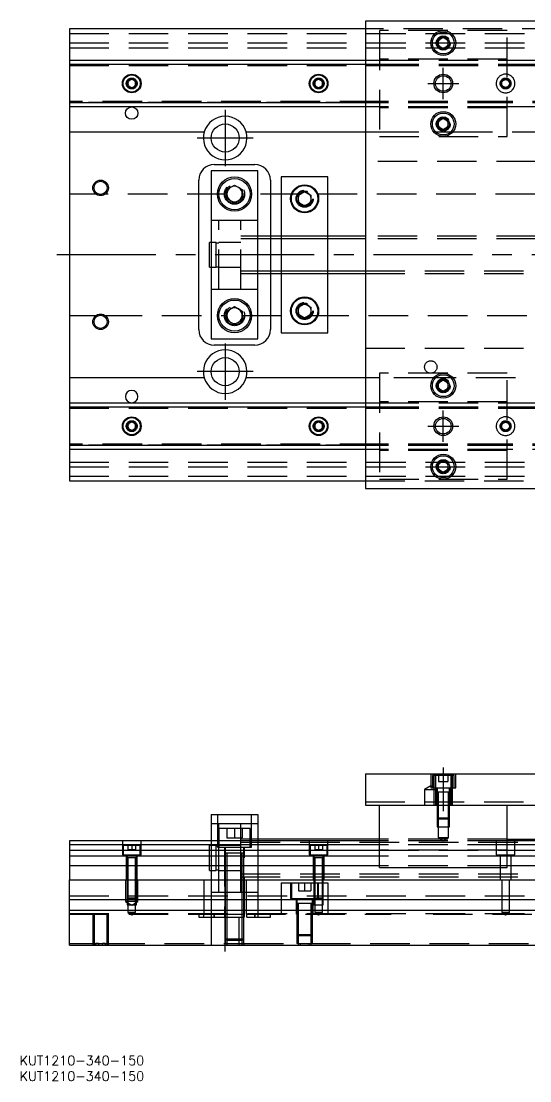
# Model space of a CAD drawing. Extents: x -15 to 549, y -265 to 77.
# Drawn here: x -15.5 to 147.8, y -265.1 to 75 of the extents above; entities that cross this region are included whole.
import ezdxf

# ---------------------------------------------------------------- set-up
doc = ezdxf.new("R2010")
doc.units = 0
doc.linetypes.add('CENTER', pattern=[50.8, 31.75, -6.35, 6.35, -6.35])
doc.linetypes.add('DASHED', pattern=[19.05, 12.7, -6.35])
doc.layers.get('0').update_dxf_attribs({"linetype": 'CONTINUOUS'})
doc.layers.add('CENTER', color=1, linetype='CENTER')
doc.styles.get("Standard").update_dxf_attribs({"font": 'txt.shx', "height": 3, "bigfont": 'bigfont.shx'})

# ---------------------------------------------------------------- blocks, each defined once
blk = doc.blocks.new('*U2')
at = {"color": 7, "linetype": 'CONTINUOUS'}
blk.add_text('KUT1210-340-150', height=3, dxfattribs=at).set_placement((-15.99, -265.13))
blk = doc.blocks.new('*U3')
at = {"color": 7, "linetype": 'CONTINUOUS'}
blk.add_text('KUT1210-340-150', height=3, dxfattribs=at).set_placement((-15.99, -260.1))

msp = doc.modelspace()

# ---------------------------------------------------------------- linework, layer by layer
at = {"color": 7, "linetype": 'CONTINUOUS'}
for p, q in [((245, 75), (95, 75)), ((95, 75), (95, -75)), ((95, 72.5), (0, 72.5)), ((0, 72.5), (0, 62.5)), ((118.5, 68.866026), (120, 69.73205)), ((118.5, 67.133974), (118.5, 68.866026)), ((120, 69.73205), (121.5, 68.866026)), ((121.5, 68.866026), (121.5, 67.133974)), ((120, 66.26795), (118.5, 67.133974)), ((121.5, 67.133974), (120, 66.26795)), ((0, 62.5), (95, 62.5)), ((0, 62.5), (0, 61.247728)), ((0, 61.247728), (95, 61.247728)), ((0, 61.247728), (0, 48.752272)), ((18.75, 55.721688), (20, 56.443376)), ((18.75, 54.278312), (18.75, 55.721688)), ((20, 56.443376), (21.25, 55.721688)), ((21.25, 55.721688), (21.25, 54.278312)), ((78.75, 55.721688), (80, 56.443376)), ((78.75, 54.278312), (78.75, 55.721688)), ((80, 56.443376), (81.25, 55.721688)), ((81.25, 55.721688), (81.25, 54.278312)), ((20, 53.556624), (18.75, 54.278312)), ((21.25, 54.278312), (20, 53.556624)), ((80, 53.556624), (78.75, 54.278312)), ((81.25, 54.278312), (80, 53.556624)), ((95, 48.752272), (0, 48.752272)), ((0, 48.752272), (0, 47.5)), ((95, 47.5), (0, 47.5)), ((0, 47.5), (0, 39.5)), ((118.5, 42.866026), (120, 43.73205)), ((118.5, 41.133974), (118.5, 42.866026)), ((120, 40.26795), (118.5, 41.133974)), ((120, 43.73205), (121.5, 42.866026)), ((121.5, 41.133974), (120, 40.26795)), ((121.5, 42.866026), (121.5, 41.133974)), ((0, 39.5), (43.291796, 39.5)), ((0, 39.5), (0, -39.5)), ((56.708204, 39.5), (95, 39.5)), ((46.5, 29), (59.5, 29)), ((41.5, -24), (41.5, 24)), ((45.5, 27), (45.5, -27)), ((60.5, 27), (45.5, 27)), ((60.5, -27), (60.5, 27)), ((64.5, 24), (64.5, 6)), ((68, 25), (68, 6)), ((83, 25), (68, 25)), ((83, 6), (83, 25)), ((50.5, 20.943376), (53, 22.386752)), ((50.5, 18.056624), (50.5, 20.943376)), ((53, 22.386752), (55.5, 20.943376)), ((55.5, 20.943376), (55.5, 18.056624)), ((53, 16.613248), (50.5, 18.056624)), ((55.5, 18.056624), (53, 16.613248)), ((73.5, 19.1547), (75.5, 20.309402)), ((73.5, 16.8453), (73.5, 19.1547)), ((75.5, 20.309402), (77.5, 19.1547)), ((77.5, 19.1547), (77.5, 16.8453)), ((75.5, 15.690598), (73.5, 16.8453)), ((77.5, 16.8453), (75.5, 15.690598)), ((45, 0), (45, 4)), ((45.5, 4), (45, 4)), ((95, 6), (60.5, 6)), ((45, -4), (45, 0)), ((45, -4), (45.5, -4)), ((60.5, -6), (95, -6)), ((64.5, -6), (64.5, -24)), ((68, -6), (68, -25)), ((83, -25), (83, -6)), ((50.5, -18.056624), (53, -16.613248)), ((53, -16.613248), (55.5, -18.056624)), ((73.5, -16.8453), (75.5, -15.690598)), ((73.5, -19.1547), (73.5, -16.8453)), ((75.5, -15.690598), (77.5, -16.8453)), ((77.5, -16.8453), (77.5, -19.1547)), ((50.5, -20.943376), (50.5, -18.056624)), ((55.5, -18.056624), (55.5, -20.943376)), ((75.5, -20.309402), (73.5, -19.1547)), ((77.5, -19.1547), (75.5, -20.309402)), ((53, -22.386752), (50.5, -20.943376)), ((55.5, -20.943376), (53, -22.386752)), ((45.5, -27), (60.5, -27)), ((68, -25), (83, -25)), ((59.5, -29), (46.5, -29)), ((43.291796, -39.5), (0, -39.5)), ((0, -39.5), (0, -47.5)), ((95, -39.5), (56.708204, -39.5)), ((118.5, -41.133974), (120, -40.26795)), ((120, -40.26795), (121.5, -41.133974)), ((118.5, -42.866026), (118.5, -41.133974)), ((120, -43.73205), (118.5, -42.866026)), ((121.5, -42.866026), (120, -43.73205)), ((121.5, -41.133974), (121.5, -42.866026)), ((0, -47.5), (95, -47.5)), ((0, -47.5), (0, -48.752272)), ((0, -48.752272), (95, -48.752272)), ((0, -48.752272), (0, -61.247728)), ((18.75, -54.278312), (20, -53.556624)), ((18.75, -55.721688), (18.75, -54.278312)), ((20, -53.556624), (21.25, -54.278312)), ((21.25, -54.278312), (21.25, -55.721688)), ((78.75, -54.278312), (80, -53.556624)), ((78.75, -55.721688), (78.75, -54.278312)), ((80, -53.556624), (81.25, -54.278312)), ((81.25, -54.278312), (81.25, -55.721688)), ((20, -56.443376), (18.75, -55.721688)), ((21.25, -55.721688), (20, -56.443376)), ((80, -56.443376), (78.75, -55.721688)), ((81.25, -55.721688), (80, -56.443376)), ((95, -61.247728), (0, -61.247728)), ((0, -61.247728), (0, -62.5)), ((95, -62.5), (0, -62.5)), ((0, -62.5), (0, -72.5)), ((118.5, -67.133974), (120, -66.26795)), ((118.5, -68.866026), (118.5, -67.133974)), ((120, -66.26795), (121.5, -67.133974)), ((121.5, -67.133974), (121.5, -68.866026)), ((120, -69.73205), (118.5, -68.866026)), ((121.5, -68.866026), (120, -69.73205)), ((0, -72.5), (95, -72.5)), ((95, -75), (245, -75)), ((95, -166.61), (95, -176.61)), ((95, -166.61), (245, -166.61)), ((95, -176.61), (245, -176.61)), ((99.5, -196.61), (99.5, -176.61)), ((140.5, -196.61), (140.5, -176.61)), ((45.5, -179.61), (45.5, -188.11)), ((45.5, -179.61), (60.5, -179.61)), ((60.5, -179.61), (60.5, -188.11)), ((0, -188.11), (0, -189.362272)), ((99.5, -188.11), (0, -188.11)), ((99.5, -189.362272), (0, -189.362272)), ((0, -189.362272), (0, -191.13668)), ((99.5, -187.61), (60.5, -187.61)), ((140.5, -187.61), (151.5, -187.61)), ((199.5, -188.11), (140.5, -188.11)), ((199.5, -189.362272), (140.5, -189.362272)), ((0, -191.13668), (99.5, -191.13668)), ((0, -191.13668), (0, -193.033076)), ((99.5, -193.033076), (0, -193.033076)), ((0, -193.033076), (0, -196.087372)), ((140.5, -191.13668), (199.5, -191.13668)), ((199.5, -193.033076), (140.5, -193.033076)), ((0, -196.087372), (0, -200.61)), ((99.5, -196.087372), (0, -196.087372)), ((99.5, -196.61), (140.5, -196.61)), ((199.5, -196.087372), (140.5, -196.087372)), ((0, -200.61), (340, -200.61)), ((0, -206.91), (0, -200.61)), ((0, -206.91), (340, -206.91)), ((0, -210.31), (0, -206.91)), ((0, -221.61), (0, -210.31)), ((0, -210.31), (340, -210.31)), ((0, -221.61), (340, -221.61))]:
    msp.add_line(p, q, dxfattribs=at)
at = {"color": 3, "linetype": 'DASHED'}
for p, q in [((158.000006, 72.5), (95, 72.5)), ((99.5, 72), (99.5, 38)), ((140.5, 72), (99.5, 72)), ((140.5, 38), (140.5, 72)), ((0, 71), (340, 71)), ((121.973226, 68.326156), (122, 68)), ((0, 68), (340, 68)), ((0, 66.5), (340, 66.5)), ((95, 62.5), (99.5, 62.5)), ((95, 61.247728), (99.5, 61.247728)), ((140.5, 62.8), (99.5, 62.8)), ((99.5, 62.5), (140.5, 62.5)), ((99.5, 61.247728), (140.5, 61.247728)), ((140.5, 62.5), (199.5, 62.5)), ((140.5, 61.247728), (199.5, 61.247728)), ((0, 61.1147), (95, 61.1147)), ((0, 61.1), (99.5, 61.1)), ((0, 60.8), (99.5, 60.8)), ((95, 61.1147), (99.5, 61.1147)), ((99.5, 61.1147), (140.5, 61.1147)), ((99.5, 61.1), (140.5, 61.1)), ((99.5, 60.8), (140.5, 60.8)), ((140.5, 61.1147), (199.5, 61.1147)), ((140.5, 61.1), (199.5, 61.1)), ((140.5, 60.8), (199.5, 60.8)), ((21.477374, 55.25955), (21.5, 55)), ((81.477374, 55.25955), (81.5, 55)), ((99.5, 49.2), (0, 49.2)), ((99.5, 48.9), (0, 48.9)), ((95, 48.8853), (0, 48.8853)), ((99.5, 48.8853), (95, 48.8853)), ((99.5, 48.752272), (95, 48.752272)), ((140.5, 49.2), (99.5, 49.2)), ((140.5, 48.9), (99.5, 48.9)), ((140.5, 48.8853), (99.5, 48.8853)), ((140.5, 48.752272), (99.5, 48.752272)), ((199.5, 49.2), (140.5, 49.2)), ((199.5, 48.9), (140.5, 48.9)), ((199.5, 48.8853), (140.5, 48.8853)), ((199.5, 48.752272), (140.5, 48.752272)), ((99.5, 47.5), (95, 47.5)), ((140.5, 47.5), (99.5, 47.5)), ((140.5, 47.2), (99.5, 47.2)), ((245, 47.5), (140.5, 47.5)), ((121.973226, 42.326156), (122, 42)), ((95, 39.5), (99.5, 39.5)), ((99.5, 39.5), (116.877502, 39.5)), ((99.5, 38), (140.5, 38)), ((116.877502, 39.5), (117.55051, 39.5)), ((117.55051, 39.5), (122.44949, 39.5)), ((122.44949, 39.5), (123.122498, 39.5)), ((123.122498, 39.5), (162.254033, 39.5)), ((245, 30), (95, 30)), ((9.359688, 19.5), (0, 19.5)), ((50.5, 19.5), (10.640312, 19.5)), ((74.030306, 19.5), (55.5, 19.5)), ((55.977798, 19.864306), (56, 19.5)), ((73, 18), (73.012884, 18.253488)), ((340, 19.5), (76.969694, 19.5)), ((48, 11), (45.5, 11)), ((48, -11), (48, 11)), ((55, 11), (48, 11)), ((55, -11), (55, 11)), ((60.5, 11), (55, 11)), ((47.1, 4), (45.5, 4)), ((47.1, 0), (47.1, 4)), ((48, 3.8), (47.1, 3.8)), ((55, 4), (48, 4)), ((60.5, 6), (55, 6)), ((60.5, 5.125), (55, 5.125)), ((64.5, 6), (64.5, 5.125)), ((64.5, 5.125), (64.5, -5.125)), ((68, 6), (68, 5.125)), ((68, 5.125), (68, -5.125)), ((83, 5.125), (83, 6)), ((83, -5.125), (83, 5.125)), ((245, 6), (95, 6)), ((245, 5.125), (95, 5.125)), ((47.1, -4), (47.1, 0)), ((45.5, -4), (47.1, -4)), ((47.1, -3.8), (48, -3.8)), ((48, -4), (55, -4)), ((55, -5.125), (60.5, -5.125)), ((55, -6), (60.5, -6)), ((64.5, -5.125), (64.5, -6)), ((68, -5.125), (68, -6)), ((83, -6), (83, -5.125)), ((95, -5.125), (245, -5.125)), ((95, -6), (245, -6)), ((45.5, -11), (48, -11)), ((48, -11), (55, -11)), ((55, -11), (60.5, -11)), ((0, -19.5), (9.359688, -19.5)), ((10.640312, -19.5), (50.5, -19.5)), ((50, -19.5), (50.020026, -19.153944)), ((55.5, -19.5), (74.030306, -19.5)), ((73, -18), (73.012884, -17.746512)), ((76.969694, -19.5), (340, -19.5)), ((95, -30), (245, -30)), ((99.5, -39.5), (95, -39.5)), ((140.5, -38), (99.5, -38)), ((99.5, -38), (99.5, -72)), ((116.877502, -39.5), (99.5, -39.5)), ((117.55051, -39.5), (116.877502, -39.5)), ((122.44949, -39.5), (117.55051, -39.5)), ((123.122498, -39.5), (122.44949, -39.5)), ((162.254033, -39.5), (123.122498, -39.5)), ((140.5, -72), (140.5, -38)), ((121.973226, -41.673844), (122, -42)), ((95, -47.5), (99.5, -47.5)), ((140.5, -47.2), (99.5, -47.2)), ((99.5, -47.5), (140.5, -47.5)), ((140.5, -47.5), (245, -47.5)), ((0, -48.8853), (95, -48.8853)), ((0, -48.9), (99.5, -48.9)), ((0, -49.2), (99.5, -49.2)), ((95, -48.752272), (99.5, -48.752272)), ((95, -48.8853), (99.5, -48.8853)), ((99.5, -48.752272), (140.5, -48.752272)), ((99.5, -48.8853), (140.5, -48.8853)), ((99.5, -48.9), (140.5, -48.9)), ((99.5, -49.2), (140.5, -49.2)), ((140.5, -48.752272), (199.5, -48.752272)), ((140.5, -48.8853), (199.5, -48.8853)), ((140.5, -48.9), (199.5, -48.9)), ((140.5, -49.2), (199.5, -49.2)), ((18.5, -55), (18.52041, -54.75339)), ((81.477374, -54.74045), (81.5, -55)), ((99.5, -60.8), (0, -60.8)), ((99.5, -61.1), (0, -61.1)), ((95, -61.1147), (0, -61.1147)), ((99.5, -61.1147), (95, -61.1147)), ((140.5, -60.8), (99.5, -60.8)), ((140.5, -61.1), (99.5, -61.1)), ((140.5, -61.1147), (99.5, -61.1147)), ((199.5, -60.8), (140.5, -60.8)), ((199.5, -61.1), (140.5, -61.1)), ((199.5, -61.1147), (140.5, -61.1147)), ((99.5, -61.247728), (95, -61.247728)), ((99.5, -62.5), (95, -62.5)), ((140.5, -61.247728), (99.5, -61.247728)), ((140.5, -62.5), (99.5, -62.5)), ((140.5, -62.8), (99.5, -62.8)), ((199.5, -61.247728), (140.5, -61.247728)), ((199.5, -62.5), (140.5, -62.5)), ((0, -66.5), (340, -66.5)), ((0, -68), (340, -68)), ((118, -68), (118.023172, -67.69644)), ((0, -71), (340, -71)), ((95, -72.5), (158.000006, -72.5)), ((99.5, -72), (140.5, -72)), ((116, -166.61), (116, -171.11)), ((117.000006, -166.61), (117.000006, -167.11)), ((117.5, -166.61), (117.5, -176.61)), ((122.5, -176.61), (122.5, -166.61)), ((122.999994, -167.11), (122.999994, -166.61)), ((124, -171.11), (124, -166.61)), ((123.5, -167.11), (116.5, -167.11)), ((116.5, -167.11), (116.5, -171.11)), ((117.000006, -167.11), (117.000006, -171.11)), ((118.5, -167.11), (118.5, -169.11)), ((118.5, -169.11), (120, -169.11)), ((120, -167.11), (120, -169.11)), ((120, -169.11), (121.5, -169.11)), ((121.5, -167.11), (121.5, -169.11)), ((122.999994, -171.11), (122.999994, -167.11)), ((123.5, -171.11), (123.5, -167.11)), ((116, -170.4553), (114, -171.61)), ((114, -171.61), (118, -171.61)), ((114, -171.61), (114, -176.61)), ((118, -171.61), (116, -170.4553)), ((116, -171.11), (124, -171.11)), ((117.000006, -171.11), (117.000006, -176.61)), ((117.75, -171.11), (117.75, -176.61)), ((122.000006, -172.51), (117.999994, -172.51)), ((122.000006, -172.51), (117.999994, -172.51)), ((122.000006, -172.51), (117.999994, -172.51)), ((118, -171.11), (118, -172.51)), ((118, -172.505), (118, -172.51)), ((118, -172.51), (118.216462, -172.51)), ((118.216708, -172.51), (118, -172.51)), ((118, -172.51), (118, -176.61)), ((118, -172.51), (118, -172.515)), ((121.783332, -172.51), (118.216708, -172.51)), ((118.35, -172.51), (118.35, -176.61)), ((121.65, -176.61), (121.65, -172.51)), ((122, -172.51), (121.783332, -172.51)), ((121.783538, -172.51), (122, -172.51)), ((122, -172.51), (122, -171.11)), ((122, -172.51), (122, -172.505)), ((122, -176.61), (122, -172.51)), ((122, -172.515), (122, -172.51)), ((122.25, -176.61), (122.25, -171.11)), ((122.999994, -176.61), (122.999994, -171.11)), ((95, -175.61), (245, -175.61)), ((118, -176.61), (118, -180.76)), ((118.000006, -176.61), (118.000002, -180.76)), ((118.35, -176.61), (118.35, -181.11)), ((121.65, -181.11), (121.65, -176.61)), ((121.999998, -180.76), (121.999994, -176.61)), ((122, -180.76), (122, -176.61)), ((47.5, -179.61), (47.5, -190.11)), ((58.5, -190.11), (58.5, -179.61)), ((48, -182.61), (45.5, -182.61)), ((48, -184.11), (48, -182.61)), ((55, -182.61), (48, -182.61)), ((55, -184.11), (55, -182.61)), ((60.5, -182.61), (55, -182.61)), ((118, -180.76), (122, -180.76)), ((118, -180.76), (118.35, -181.11)), ((118.000002, -180.76), (118.000006, -183.61)), ((118.000006, -183.61), (121.999994, -183.61)), ((121.65, -181.11), (118.35, -181.11)), ((118.35, -181.11), (118.35, -183.61)), ((118.35, -183.61), (118.35, -187.11)), ((121.65, -181.11), (122, -180.76)), ((121.65, -183.61), (121.65, -181.11)), ((121.65, -187.11), (121.65, -183.61)), ((121.999994, -183.61), (121.999998, -180.76)), ((58, -184.11), (48, -184.11)), ((48, -184.11), (48, -188.11)), ((50.5, -184.11), (50.5, -187.11)), ((53, -184.11), (53, -187.11)), ((55, -188.11), (55, -184.11)), ((55.5, -184.11), (55.5, -187.11)), ((58, -188.11), (58, -184.11)), ((17, -188.11), (17, -192.61)), ((22.75, -189.61), (17.25, -189.61)), ((17.25, -189.61), (17.25, -192.61)), ((18.75, -189.61), (18.75, -190.91)), ((20, -189.61), (20, -190.91)), ((21.25, -189.61), (21.25, -190.91)), ((22.75, -192.61), (22.75, -189.61)), ((23, -192.61), (23, -188.11)), ((45, -197.61), (45, -189.61)), ((45.5, -189.61), (45, -189.61)), ((45.5, -188.11), (45.5, -200.61)), ((47.1, -189.61), (45.5, -189.61)), ((47.1, -197.61), (47.1, -189.61)), ((48, -189.81), (47.1, -189.81)), ((47.5, -190.11), (58.5, -190.11)), ((48, -188.11), (48, -190.11)), ((55, -189.61), (48, -189.61)), ((48, -193.61), (48, -190.11)), ((49.75, -190.11), (49.75, -212.61)), ((50, -190.11), (50, -192.11)), ((50.5, -187.11), (53, -187.11)), ((53, -187.11), (55.5, -187.11)), ((58, -187.61), (55, -187.61)), ((55, -190.11), (55, -188.11)), ((55, -188.485), (290, -188.485)), ((55, -192.109526), (55, -190.11)), ((56, -192.11), (56, -190.11)), ((56.25, -212.61), (56.25, -190.11)), ((60.5, -187.61), (58, -187.61)), ((58, -190.11), (58, -188.11)), ((60.5, -188.11), (60.5, -200.61)), ((77, -188.11), (77, -192.61)), ((82.75, -189.61), (77.25, -189.61)), ((77.25, -189.61), (77.25, -192.61)), ((78.75, -189.61), (78.75, -190.91)), ((80, -189.61), (80, -190.91)), ((81.25, -189.61), (81.25, -190.91)), ((82.75, -192.61), (82.75, -189.61)), ((83, -192.61), (83, -188.11)), ((140.5, -187.61), (99.5, -187.61)), ((140.5, -188.11), (99.5, -188.11)), ((140.5, -189.362272), (99.5, -189.362272)), ((140.5, -189.407056), (99.5, -189.407056)), ((121.65, -187.11), (118.35, -187.11)), ((118.35, -187.11), (120, -188.062628)), ((120, -188.062628), (121.65, -187.11)), ((137, -188.11), (137, -192.61)), ((143, -192.61), (143, -188.11)), ((17, -192.61), (23, -192.61)), ((18.25, -192.61), (18.25, -200.61)), ((19.998804, -193.61), (18.499994, -193.61)), ((18.5, -192.61), (18.5, -193.61)), ((18.5, -193.605), (18.5, -193.61)), ((18.624678, -193.61), (18.5, -193.61)), ((18.5, -193.61), (18.5, -193.615)), ((18.5, -193.61), (18.5, -200.61)), ((19.998804, -193.61), (18.624678, -193.61)), ((18.75, -190.91), (20, -190.91)), ((18.75, -193.61), (18.75, -200.61)), ((21.500006, -193.61), (19.998804, -193.61)), ((21.37533, -193.61), (19.998804, -193.61)), ((20, -190.91), (21.25, -190.91)), ((21.25, -200.61), (21.25, -193.61)), ((21.5, -193.61), (21.37533, -193.61)), ((21.5, -193.61), (21.5, -192.61)), ((21.5, -193.61), (21.5, -193.605)), ((21.5, -193.615), (21.5, -193.61)), ((21.5, -200.61), (21.5, -193.61)), ((21.75, -200.61), (21.75, -192.61)), ((48, -200.61), (48, -193.61)), ((56.000006, -192.11), (49.999994, -192.11)), ((50, -192.105), (50, -192.11)), ((50.349602, -192.11), (50, -192.11)), ((50, -192.11), (50, -200.61)), ((50, -192.11), (50, -192.115)), ((55.65035, -192.11), (50.349602, -192.11)), ((50.5, -192.11), (50.5, -200.61)), ((55, -193.61), (55, -192.109526)), ((55, -200.61), (55, -193.61)), ((55.5, -200.61), (55.5, -192.11)), ((56, -192.11), (55.65035, -192.11)), ((56, -192.11), (56, -192.105)), ((56, -200.61), (56, -192.11)), ((56, -192.115), (56, -192.11)), ((77, -192.61), (83, -192.61)), ((78.25, -192.61), (78.25, -200.61)), ((79.998804, -193.61), (78.499994, -193.61)), ((81.500006, -193.61), (78.499994, -193.61)), ((78.5, -192.61), (78.5, -193.61)), ((78.5, -193.605), (78.5, -193.61)), ((78.624678, -193.61), (78.5, -193.61)), ((78.5, -193.61), (78.5, -193.615)), ((78.5, -193.61), (78.5, -200.61)), ((79.998804, -193.61), (78.624678, -193.61)), ((78.75, -190.91), (80, -190.91)), ((78.75, -193.61), (78.75, -200.61)), ((81.500006, -193.61), (79.998804, -193.61)), ((81.37533, -193.61), (79.998804, -193.61)), ((80, -190.91), (81.25, -190.91)), ((81.25, -200.61), (81.25, -193.61)), ((81.5, -193.61), (81.37533, -193.61)), ((81.5, -193.61), (81.5, -192.61)), ((81.5, -193.61), (81.5, -193.605)), ((81.5, -193.615), (81.5, -193.61)), ((81.5, -200.61), (81.5, -193.61)), ((81.75, -200.61), (81.75, -192.61)), ((140.5, -191.11), (99.5, -191.11)), ((99.5, -191.13668), (140.5, -191.13668)), ((140.5, -193.033076), (99.5, -193.033076)), ((137, -192.61), (143, -192.61)), ((138.25, -192.61), (138.25, -200.61)), ((141.75, -200.61), (141.75, -192.61)), ((140.5, -196.087372), (99.5, -196.087372)), ((140.5, -196.11), (99.5, -196.11)), ((18, -200.61), (18, -207.61)), ((18.5, -200.61), (18.5, -206.36)), ((18.500006, -200.61), (18.500002, -206.36)), ((18.75, -200.61), (18.75, -206.61)), ((21.25, -206.61), (21.25, -200.61)), ((21.499998, -206.36), (21.499994, -200.61)), ((21.5, -206.36), (21.5, -200.61)), ((22, -207.61), (22, -200.61)), ((43.291796, -211.61), (43.291796, -200.61)), ((45, -197.61), (45.5, -197.61)), ((45.5, -197.61), (47.1, -197.61)), ((45.5, -200.61), (45.5, -206.91)), ((47.1, -197.41), (48, -197.41)), ((48, -197.61), (50, -197.61)), ((48, -204.61), (48, -200.61)), ((50, -197.61), (50.5, -197.61)), ((50, -200.61), (50, -206.91)), ((50.5, -197.61), (55, -197.61)), ((50.5, -200.61), (50.5, -206.91)), ((55, -198.735), (290, -198.735)), ((55, -199.61), (290, -199.61)), ((55, -204.61), (55, -200.61)), ((55.5, -206.91), (55.5, -200.61)), ((56, -206.91), (56, -200.61)), ((56.708204, -200.61), (56.708204, -211.61)), ((60.5, -200.61), (60.5, -206.91)), ((78.5, -200.61), (78.5, -206.36)), ((78.500006, -200.61), (78.500002, -206.36)), ((78.75, -200.61), (78.75, -206.61)), ((81.25, -206.61), (81.25, -200.61)), ((81.499998, -206.36), (81.499994, -200.61)), ((81.5, -206.36), (81.5, -200.61)), ((138.75, -200.61), (138.75, -208.61)), ((141.25, -208.61), (141.25, -200.61)), ((68, -201.61), (68, -206.91)), ((68, -201.61), (78.5, -201.61)), ((71, -201.61), (71, -206.61)), ((71.25, -201.61), (71.25, -206.61)), ((73.5, -201.61), (73.5, -204.11)), ((75.5, -201.61), (75.5, -204.11)), ((77.5, -201.61), (77.5, -204.11)), ((78.5, -201.61), (78.75, -201.61)), ((78.75, -201.61), (81.25, -201.61)), ((79.75, -206.61), (79.75, -201.61)), ((80, -206.61), (80, -201.61)), ((81.25, -201.61), (81.5, -201.61)), ((81.5, -201.61), (83, -201.61)), ((83, -201.61), (83, -206.91)), ((0, -205.76), (340, -205.76)), ((18.5, -206.36), (21.5, -206.36)), ((18.5, -206.36), (18.75, -206.61)), ((18.500002, -206.36), (18.500006, -206.91)), ((18.500006, -206.91), (18.500006, -208.61)), ((21.25, -206.61), (18.75, -206.61)), ((18.75, -206.61), (18.75, -208.61)), ((21.25, -206.61), (21.5, -206.36)), ((21.25, -208.61), (21.25, -206.61)), ((21.499994, -206.91), (21.499998, -206.36)), ((21.499994, -208.61), (21.499994, -206.91)), ((45.5, -204.61), (48, -204.61)), ((45.5, -206.91), (45.5, -210.31)), ((48, -204.61), (50, -204.61)), ((50, -204.61), (50.5, -204.61)), ((50, -206.91), (50, -210.31)), ((50.5, -204.61), (55, -204.61)), ((50.5, -206.91), (50.5, -210.31)), ((55, -204.61), (60.5, -204.61)), ((55.5, -210.31), (55.5, -206.91)), ((56, -210.31), (56, -206.91)), ((60.5, -206.91), (60.5, -210.31)), ((68, -206.91), (68, -210.31)), ((71, -206.61), (78.75, -206.61)), ((72.75, -206.61), (72.75, -211.61)), ((73, -206.61), (73, -206.91)), ((73, -206.91), (73, -208.21)), ((73.5, -204.11), (75.5, -204.11)), ((75.5, -204.11), (77.5, -204.11)), ((78, -206.91), (78, -206.61)), ((78, -208.21), (78, -206.91)), ((78.25, -211.61), (78.25, -206.61)), ((78.5, -206.36), (81.5, -206.36)), ((78.5, -206.36), (78.75, -206.61)), ((78.500002, -206.36), (78.500006, -206.91)), ((78.500006, -206.91), (78.500006, -208.61)), ((81.25, -206.61), (78.75, -206.61)), ((78.75, -206.61), (78.75, -208.61)), ((81.25, -206.61), (81.5, -206.36)), ((81.25, -208.61), (81.25, -206.61)), ((81.499994, -206.91), (81.499998, -206.36)), ((81.499994, -208.61), (81.499994, -206.91)), ((83, -206.91), (83, -210.31)), ((22, -207.61), (18, -207.61)), ((18, -207.61), (20, -208.7647)), ((18.500006, -208.61), (21.499994, -208.61)), ((18.75, -208.61), (18.75, -211.11)), ((20, -208.7647), (22, -207.61)), ((21.25, -211.11), (21.25, -208.61)), ((45.5, -210.31), (45.5, -211.61)), ((50, -210.31), (50, -211.61)), ((50.5, -210.31), (50.5, -211.61)), ((55.5, -211.61), (55.5, -210.31)), ((56, -211.61), (56, -210.31)), ((60.5, -210.31), (60.5, -212.61)), ((68, -210.31), (68, -211.61)), ((78.000006, -208.21), (72.999994, -208.21)), ((78.000006, -208.21), (72.999994, -208.21)), ((78.000006, -208.21), (72.999994, -208.21)), ((73, -208.205), (73, -208.21)), ((73, -208.21), (73.257448, -208.21)), ((73.257468, -208.21), (73, -208.21)), ((73, -208.21), (73, -210.31)), ((73, -208.21), (73, -208.215)), ((73, -210.31), (73, -211.61)), ((77.742552, -208.21), (73.257468, -208.21)), ((73.4, -208.21), (73.4, -210.31)), ((73.4, -210.31), (73.4, -211.61)), ((77.6, -210.31), (77.6, -208.21)), ((77.6, -211.61), (77.6, -210.31)), ((78, -208.21), (77.742552, -208.21)), ((77.742602, -208.21), (78, -208.21)), ((78, -208.21), (78, -208.205)), ((78, -210.31), (78, -208.21)), ((78, -208.215), (78, -208.21)), ((78, -211.61), (78, -210.31)), ((78.500006, -208.61), (81.499994, -208.61)), ((78.75, -208.61), (78.75, -211.11)), ((81.25, -211.11), (81.25, -208.61)), ((83, -210.31), (83, -211.61)), ((138.75, -208.61), (138.75, -211.11)), ((141.25, -211.11), (141.25, -208.61)), ((0, -211.46), (340, -211.46)), ((0, -211.61), (43.291796, -211.61)), ((7.500006, -211.61), (7.500006, -221.61)), ((7.9, -211.61), (12.1, -211.61)), ((7.9, -211.61), (7.9, -221.61)), ((12.1, -221.61), (12.1, -211.61)), ((12.499994, -221.61), (12.499994, -211.61)), ((21.25, -211.11), (18.75, -211.11)), ((18.75, -211.11), (20, -211.831688)), ((20, -211.831688), (21.25, -211.11)), ((41.5, -211.61), (41.5, -212.61)), ((41.5, -212.61), (43, -212.61)), ((43, -211.61), (43, -212.61)), ((43, -212.61), (57, -212.61)), ((43.291796, -211.61), (56.708204, -211.61)), ((45.5, -211.61), (45.5, -212.61)), ((45.5, -212.61), (45.5, -221.61)), ((46.5, -212.61), (46.5, -211.61)), ((46.5, -211.61), (46.5, -212.61)), ((50, -211.61), (50, -212.61)), ((50, -212.61), (50, -219.61)), ((50.000006, -212.61), (50.000002, -219.61)), ((50.5, -211.61), (50.5, -212.61)), ((50.5, -212.61), (55.5, -212.61)), ((50.5, -212.61), (55.5, -212.61)), ((50.5, -212.61), (50.5, -220.11)), ((54.5, -221.61), (54.5, -212.61)), ((55.5, -212.61), (55.5, -211.61)), ((55.5, -220.11), (55.5, -212.61)), ((55.999998, -219.61), (55.999994, -212.61)), ((56, -212.61), (56, -211.61)), ((56, -219.61), (56, -212.61)), ((56.708204, -211.61), (103.291796, -211.61)), ((57, -212.61), (57, -211.61)), ((57, -212.61), (59.5, -212.61)), ((59.5, -211.61), (59.5, -212.61)), ((59.5, -212.61), (59.5, -211.61)), ((59.5, -212.61), (64.5, -212.61)), ((64.5, -212.61), (64.5, -211.61)), ((73, -211.61), (73, -218.21)), ((73.000006, -211.61), (73.000006, -218.210006)), ((73.4, -211.61), (73.4, -218.61)), ((77.6, -218.61), (77.6, -211.61)), ((77.999994, -218.210006), (77.999994, -211.61)), ((78, -218.21), (78, -211.61)), ((81.25, -211.11), (78.75, -211.11)), ((78.75, -211.11), (80, -211.831688)), ((80, -211.831688), (81.25, -211.11)), ((116.708204, -211.61), (223.291796, -211.61)), ((141.25, -211.11), (138.75, -211.11)), ((138.75, -211.11), (140, -211.831688)), ((140, -211.831688), (141.25, -211.11)), ((50, -219.61), (56, -219.61)), ((50, -219.61), (50.5, -220.11)), ((50.000002, -219.61), (50.000006, -221.11)), ((55.5, -220.11), (50.5, -220.11)), ((50.5, -220.11), (50.5, -221.11)), ((55.5, -220.11), (56, -219.61)), ((55.5, -221.11), (55.5, -220.11)), ((55.999994, -221.11), (55.999998, -219.61)), ((73, -218.21), (78, -218.21)), ((73, -218.21), (73.4, -218.61)), ((73.000006, -218.210006), (73.000006, -221.11)), ((77.6, -218.61), (73.4, -218.61)), ((73.4, -218.61), (73.4, -221.11)), ((77.6, -218.61), (78, -218.21)), ((77.6, -221.11), (77.6, -218.61)), ((77.999994, -221.11), (77.999994, -218.210006)), ((0, -221.11), (8.500008, -221.11)), ((9.359688, -221.11), (8.500008, -221.11)), ((8.500008, -221.61), (8.500008, -221.11)), ((8.500008, -221.11), (9.359688, -221.11)), ((9.359688, -221.11), (10.640312, -221.11)), ((9.359688, -221.11), (9.359688, -221.61)), ((11.499992, -221.11), (10.640312, -221.11)), ((10.640312, -221.61), (10.640312, -221.11)), ((10.640312, -221.11), (11.499992, -221.11)), ((11.499992, -221.11), (11.499992, -221.61)), ((11.499992, -221.11), (50.000006, -221.11)), ((50.000006, -221.61), (50.000006, -221.11)), ((50.5, -221.11), (50.000006, -221.11)), ((50.000006, -221.11), (50.5, -221.11)), ((50.5, -221.11), (55.5, -221.11)), ((50.5, -221.11), (50.5, -221.61)), ((55.999994, -221.11), (55.5, -221.11)), ((55.5, -221.61), (55.5, -221.11)), ((55.5, -221.11), (55.999994, -221.11)), ((55.999994, -221.11), (55.999994, -221.61)), ((55.999994, -221.11), (73.500006, -221.11)), ((73.500006, -221.11), (73.000006, -221.11)), ((73.500006, -221.61), (73.500006, -221.11)), ((73.500006, -221.11), (74.030306, -221.11)), ((74.030306, -221.11), (76.969694, -221.11)), ((74.030306, -221.11), (74.030306, -221.61)), ((76.969694, -221.61), (76.969694, -221.11)), ((76.969694, -221.11), (77.499994, -221.11)), ((77.999994, -221.11), (77.499994, -221.11)), ((77.499994, -221.11), (77.499994, -221.61)), ((77.499994, -221.11), (340, -221.11))]:
    msp.add_line(p, q, dxfattribs=at)
at = {"color": 3, "linetype": 'CONTINUOUS'}
for p, q in [((95, 5.125), (60.5, 5.125)), ((60.5, -5.125), (95, -5.125))]:
    msp.add_line(p, q, dxfattribs=at)
at = {"color": 7, "linetype": 'CONTINUOUS'}
for centre, radius in [((120, 68), 4), ((120, 68), 3.5), ((20, 55), 3), ((80, 55), 3), ((20, 55), 2.75), ((80, 55), 2.75), ((120, 55), 2.5), ((20, 45.5), 2), ((120, 42), 4), ((120, 42), 3.5), ((50, 37.5), 4.5), ((53, 19.5), 5.5), ((53, 19.5), 5), ((10, 21.5), 2.1), ((75.5, 18), 4.5), ((75.5, 18), 4.25), ((75.5, -18), 4.5), ((53, -19.5), 5.5), ((53, -19.5), 5), ((75.5, -18), 4.25), ((10, -21.5), 2.1), ((50, -37.5), 4.5), ((120, -42), 4), ((120, -42), 3.5), ((20, -55), 3), ((20, -55), 2.75), ((80, -55), 3), ((80, -55), 2.75), ((120, -55), 2.5), ((120, -68), 4), ((120, -68), 3.5)]:
    msp.add_circle(centre, radius, dxfattribs=at)
at = {"color": 3, "linetype": 'DASHED'}
for centre, radius in [((120, 68), 2.25), ((120, 68), 2), ((20, 55), 1.75), ((20, 55), 1.5), ((80, 55), 1.75), ((80, 55), 1.5), ((140, 55), 1.75), ((140, 55), 1.5), ((140, 55), 1.25), ((120, 42), 2.25), ((120, 42), 2), ((53, 19.5), 3.25), ((53, 19.5), 3), ((75.5, 18), 2.75), ((75.5, 18), 2.5), ((53, -19.5), 3.25), ((53, -19.5), 3), ((75.5, -18), 2.75), ((75.5, -18), 2.5), ((116, -36), 2), ((120, -42), 2.25), ((120, -42), 2), ((20, -55), 1.75), ((20, -55), 1.5), ((80, -55), 1.75), ((80, -55), 1.5), ((140, -55), 1.75), ((140, -55), 1.5), ((140, -55), 1.25), ((120, -68), 2.25), ((120, -68), 2)]:
    msp.add_circle(centre, radius, dxfattribs=at)
at = {"color": 3, "linetype": 'CONTINUOUS'}
for centre, radius in [((120, 55), 3), ((10, 21.5), 2.5), ((10, -21.5), 2.5), ((120, -55), 3)]:
    msp.add_circle(centre, radius, dxfattribs=at)
at = {"color": 7, "linetype": 'CONTINUOUS'}
for centre, radius, start, end in [((120, 68), 1.65, 155.380023, 180), ((120, 68), 1.65, 144.619977, 155.380023), ((120, 68), 1.65, 95.380023, 144.619977), ((120, 68), 1.65, 84.619977, 95.380023), ((120, 68), 1.65, 35.380023, 84.619977), ((120, 68), 1.65, 24.619977, 35.380023), ((120, 68), 1.65, 335.380023, 24.619977), ((120, 68), 1.65, 180, 204.619977), ((120, 68), 1.65, 204.619977, 215.380023), ((120, 68), 1.65, 215.380023, 264.619977), ((120, 68), 1.65, 264.619977, 275.380023), ((120, 68), 1.65, 275.380023, 324.619977), ((120, 68), 1.65, 324.619977, 335.380023), ((20, 55), 1.25, 120, 180), ((20, 55), 1.25, 180, 240), ((20, 55), 1.25, 60, 120), ((20, 55), 1.25, 0, 60), ((20, 55), 1.25, 300, 0), ((80, 55), 1.25, 120, 180), ((80, 55), 1.25, 180, 240), ((80, 55), 1.25, 60, 120), ((80, 55), 1.25, 0, 60), ((80, 55), 1.25, 300, 0), ((20, 55), 1.25, 240, 300), ((80, 55), 1.25, 240, 300), ((50, 37.5), 7, 16.60155, 163.39845), ((120, 42), 1.65, 155.380023, 180), ((120, 42), 1.65, 180, 204.619977), ((120, 42), 1.65, 144.619977, 155.380023), ((120, 42), 1.65, 204.619977, 215.380023), ((120, 42), 1.65, 95.380023, 144.619977), ((120, 42), 1.65, 215.380023, 264.619977), ((120, 42), 1.65, 84.619977, 95.380023), ((120, 42), 1.65, 35.380023, 84.619977), ((120, 42), 1.65, 275.380023, 324.619977), ((120, 42), 1.65, 24.619977, 35.380023), ((120, 42), 1.65, 324.619977, 335.380023), ((120, 42), 1.65, 335.380023, 24.619977), ((50, 37.5), 7, 163.39845, 16.60155), ((120, 42), 1.65, 264.619977, 275.380023), ((46.5, 24), 5, 90, 180), ((59.5, 24), 5, 0, 90), ((53, 19.5), 2.5, 120, 180), ((53, 19.5), 2.5, 60, 120), ((53, 19.5), 2.5, 0, 60), ((53, 19.5), 2.5, 180, 240), ((53, 19.5), 2.5, 240, 300), ((53, 19.5), 2.5, 300, 0), ((75.5, 18), 2.1, 162.24721, 180), ((75.5, 18), 2.1, 180, 197.75279), ((75.5, 18), 2.1, 137.75279, 162.24721), ((75.5, 18), 2.1, 197.75279, 222.24721), ((75.5, 18), 2.1, 102.24721, 137.75279), ((75.5, 18), 2.1, 77.75279, 102.24721), ((75.5, 18), 2.1, 42.24721, 77.75279), ((75.5, 18), 2.1, 17.75279, 42.24721), ((75.5, 18), 2.1, 317.75279, 342.24721), ((75.5, 18), 2.1, 342.24721, 17.75279), ((75.5, 18), 2.1, 222.24721, 257.75279), ((75.5, 18), 2.1, 257.75279, 282.24721), ((75.5, 18), 2.1, 282.24721, 317.75279), ((53, -19.5), 2.5, 60, 120), ((75.5, -18), 2.1, 137.75279, 162.24721), ((75.5, -18), 2.1, 102.24721, 137.75279), ((75.5, -18), 2.1, 77.75279, 102.24721), ((75.5, -18), 2.1, 42.24721, 77.75279), ((75.5, -18), 2.1, 17.75279, 42.24721), ((53, -19.5), 2.5, 120, 180), ((53, -19.5), 2.5, 180, 240), ((53, -19.5), 2.5, 0, 60), ((53, -19.5), 2.5, 300, 0), ((75.5, -18), 2.1, 162.24721, 180), ((75.5, -18), 2.1, 180, 197.75279), ((75.5, -18), 2.1, 197.75279, 222.24721), ((75.5, -18), 2.1, 222.24721, 257.75279), ((75.5, -18), 2.1, 257.75279, 282.24721), ((75.5, -18), 2.1, 282.24721, 317.75279), ((75.5, -18), 2.1, 317.75279, 342.24721), ((75.5, -18), 2.1, 342.24721, 17.75279), ((53, -19.5), 2.5, 240, 300), ((46.5, -24), 5, 180, 270), ((59.5, -24), 5, 270, 0), ((50, -37.5), 7, 343.39845, 196.60155), ((50, -37.5), 7, 196.60155, 343.39845), ((120, -42), 1.65, 95.380023, 144.619977), ((120, -42), 1.65, 84.619977, 95.380023), ((120, -42), 1.65, 35.380023, 84.619977), ((20, -45.5), 2, 90, 270), ((20, -45.5), 2, 270, 90), ((120, -42), 1.65, 155.380023, 180), ((120, -42), 1.65, 180, 204.619977), ((120, -42), 1.65, 144.619977, 155.380023), ((120, -42), 1.65, 204.619977, 215.380023), ((120, -42), 1.65, 215.380023, 264.619977), ((120, -42), 1.65, 264.619977, 275.380023), ((120, -42), 1.65, 275.380023, 324.619977), ((120, -42), 1.65, 24.619977, 35.380023), ((120, -42), 1.65, 324.619977, 335.380023), ((120, -42), 1.65, 335.380023, 24.619977), ((20, -55), 1.25, 120, 180), ((20, -55), 1.25, 60, 120), ((20, -55), 1.25, 0, 60), ((80, -55), 1.25, 120, 180), ((80, -55), 1.25, 60, 120), ((80, -55), 1.25, 0, 60), ((20, -55), 1.25, 180, 240), ((20, -55), 1.25, 240, 300), ((20, -55), 1.25, 300, 0), ((80, -55), 1.25, 180, 240), ((80, -55), 1.25, 240, 300), ((80, -55), 1.25, 300, 0), ((120, -68), 1.65, 155.380023, 180), ((120, -68), 1.65, 180, 204.619977), ((120, -68), 1.65, 144.619977, 155.380023), ((120, -68), 1.65, 95.380023, 144.619977), ((120, -68), 1.65, 84.619977, 95.380023), ((120, -68), 1.65, 35.380023, 84.619977), ((120, -68), 1.65, 24.619977, 35.380023), ((120, -68), 1.65, 335.380023, 24.619977), ((120, -68), 1.65, 204.619977, 215.380023), ((120, -68), 1.65, 215.380023, 264.619977), ((120, -68), 1.65, 264.619977, 275.380023), ((120, -68), 1.65, 275.380023, 324.619977), ((120, -68), 1.65, 324.619977, 335.380023)]:
    msp.add_arc(centre, radius, start, end, dxfattribs=at)
at = {"color": 3, "linetype": 'DASHED'}
for centre, start, end in [((140, 55), 90, 326.44269), ((140, 55), 33.55731, 90), ((140, 55), 22.331645, 33.55731), ((140, 55), 337.668355, 22.331645), ((140, 55), 326.44269, 337.668355), ((140, -55), 90, 326.44269), ((140, -55), 33.55731, 90), ((140, -55), 22.331645, 33.55731), ((140, -55), 337.668355, 22.331645), ((140, -55), 326.44269, 337.668355)]:
    msp.add_arc(centre, 3, start, end, dxfattribs=at)
at = {"layer": 'CENTER', "color": 1, "linetype": 'CENTER'}
for p, q in [((120, 50), (120, 60)), ((115, 55), (125, 55)), ((50, 46.5), (50, 28.5)), ((59, 37.5), (41, 37.5)), ((383.361871, 0), (-10.32213, 0)), ((50, -28.5), (50, -46.5)), ((59, -37.5), (41, -37.5)), ((120, -60), (120, -50)), ((115, -55), (125, -55)), ((120, -164.61), (120, -178.61)), ((50, -223.61), (50, -198.61))]:
    msp.add_line(p, q, dxfattribs=at)

# ---------------------------------------------------------------- block references
at = {"color": 7, "linetype": 'CONTINUOUS'}
for name in ['*U3', '*U2']:
    msp.add_blockref(name, (0, 0), dxfattribs=at)

doc.saveas('drawing.dxf')
